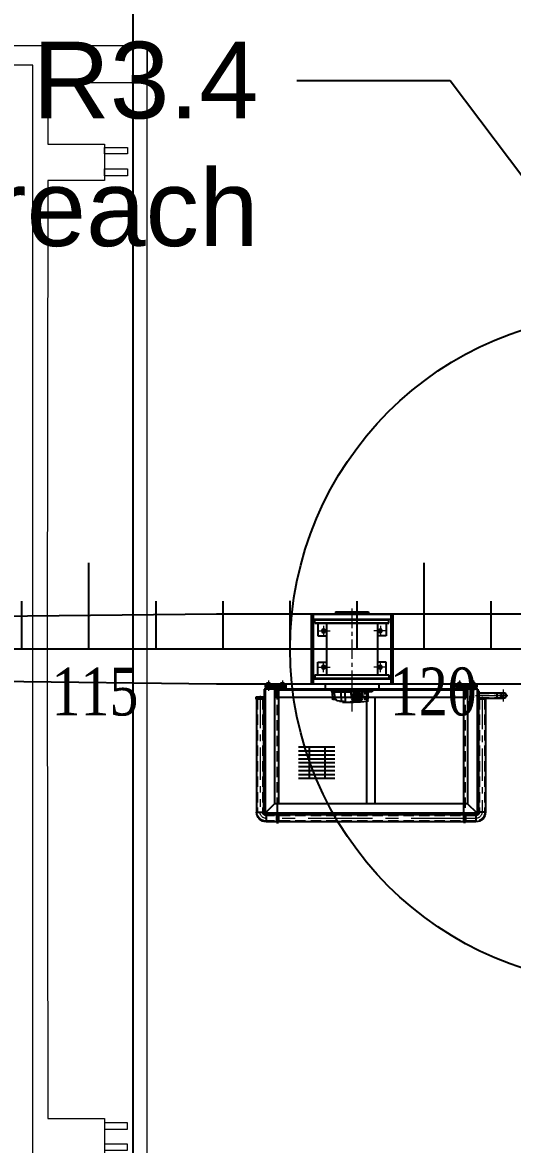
# Model space of a CAD drawing. Header units: millimetres. Extents: x -4 to 3776, y -4 to 4079.
# Drawn here: x 429.4 to 455, y 192.5 to 251.1 of the extents above; entities that cross this region are included whole.
import ezdxf
from ezdxf import colors
from ezdxf.entities.mleader import LeaderData, LeaderLine
from ezdxf.math import Vec2, Vec3

# ---------------------------------------------------------------- set-up
doc = ezdxf.new("R2010")
doc.units = ezdxf.units.MM
for name, pattern in [('ACAD_ISO04W100', [30, 24, -3, 0, -3]), ('CENTER', [2, 1.25, -0.25, 0.25, -0.25]), ('DASHED', [0.75, 0.5, -0.25])]:
    doc.linetypes.add(name, pattern=pattern)
for name, color, linetype in [('1轮廓实线层', 7, 'Continuous'), ('2细线层', 4, 'Continuous'), ('4虚线层', 6, 'DASHED'), ('5剖面线层', 2, 'Continuous'), ('BK_kedu', 255, 'Continuous'), ('EDGE', 7, 'Continuous'), ('PDF_0', 7, 'Continuous'), ('ROTATEDREFERENCEFRAME', 7, 'Continuous')]:
    doc.layers.add(name, color=color, linetype=linetype)
doc.layers.add('3中心线层', color=2, linetype='CENTER', lineweight=13)
doc.layers.add('刻度', color=3, linetype='ACAD_ISO04W100', lineweight=13)
doc.layers.add('Sheet$GRID', color=254, linetype='Continuous', true_color=0xbebebe)
doc.styles.add('ROMANC', font='ROMANC.shx', dxfattribs={"width": 0.8, "bigfont": 'HZDX.shx'})
doc.styles.get("Standard").update_dxf_attribs({"font": 'arial.ttf'})

# ---------------------------------------------------------------- blocks, each defined once
blk = doc.blocks.new('*U152')
at = {"layer": '1轮廓实线层'}
for p, q in [((-50, 0), (-50, 3.3)), ((-50, 0), (0, 0)), ((-10.5, 5), (-48.3, 5)), ((-5, 48.3), (-5, 10.5)), ((0, 50), (-3.3, 50)), ((0, 0), (0, 50))]:
    blk.add_line(p, q, dxfattribs=at)
for centre, radius, start, end in [((-48.3, 3.3), 1.67, 90, 180), ((-10.5, 10.5), 5.5, 270, 360), ((-3.3, 48.3), 1.67, 90, 180)]:
    blk.add_arc(centre, radius, start, end, dxfattribs=at)
blk = doc.blocks.new('dfs')
at = {"layer": '5剖面线层'}
h = blk.add_hatch(dxfattribs=at)
h.set_pattern_fill('GRATE', color=3, scale=0.095639, style=0)
h.set_pattern_definition([(0, (-1343.148415, -153.285846), (0, -0.07591353), []), (270, (-1343.1484, -153.28585), (-0.303654, -2e-17), [])])
h.paths.add_polyline_path([(-1335.506, -158.9), (-1336.209, -158.9), (-1336.209, -158.264), (-1335.506, -158.264)])
h = blk.add_hatch(dxfattribs=at)
h.set_pattern_fill('ANSI31', color=3, scale=0.000318797, style=0)
h.set_pattern_definition([(315, (-1343.1484147, -152.8395009), (-0.00071571966, -0.00071571966), [])])
h.paths.add_polyline_path([(-1338.967, -159.559), (-1338.967, -159.578, -0.414214), (-1338.986, -159.559)])
h = blk.add_hatch(dxfattribs=at)
h.set_pattern_fill('ANSI31', color=3, scale=0.000318797, style=0)
h.set_pattern_definition([(225, (-1330.6786987, -152.8395009), (0.00071571966, -0.00071571966), [])])
h.paths.add_polyline_path([(-1334.861, -159.559), (-1334.861, -159.578, 0.414214), (-1334.841, -159.559)])
at = {"color": 3}
for p, q in [((-1341.678, -155.699), (-1333.919, -155.699)), ((-1337.336, -155.7), (-1337.336, -157.052)), ((-1337.298, -155.7), (-1337.298, -157.052)), ((-1335.789, -155.7), (-1335.789, -157.052)), ((-1335.752, -155.7), (-1335.752, -157.052)), ((-1341.678, -157.054), (-1333.919, -157.054)), ((-1339.002, -157.223), (-1339.48, -157.223)), ((-1339.359, -157.331), (-1339.359, -157.223)), ((-1338.986, -157.156), (-1338.986, -159.559)), ((-1338.986, -157.156), (-1334.841, -157.156)), ((-1338.967, -157.156), (-1338.967, -159.578)), ((-1338.963, -157.085), (-1338.565, -157.085)), ((-1338.963, -157.124), (-1338.565, -157.124)), ((-1338.82, -157.124), (-1338.82, -157.156)), ((-1338.785, -157.156), (-1338.785, -159.378)), ((-1338.763, -157.156), (-1338.763, -157.315)), ((-1338.763, -157.172), (-1335.065, -157.172)), ((-1338.622, -157.172), (-1338.622, -157.156)), ((-1338.565, -157.054), (-1338.565, -157.156)), ((-1336.938, -157.148), (-1336.938, -157.205)), ((-1336.938, -157.205), (-1336.544, -157.205)), ((-1336.852, -157.376), (-1336.857, -157.217)), ((-1336.754, -157.3), (-1336.757, -157.217)), ((-1336.725, -157.299), (-1336.728, -157.217)), ((-1336.63, -157.219), (-1336.653, -157.219)), ((-1336.63, -157.219), (-1336.607, -157.219)), ((-1336.149, -157.205), (-1336.544, -157.205)), ((-1336.534, -157.299), (-1336.531, -157.217)), ((-1336.419, -157.406), (-1336.413, -157.217)), ((-1336.343, -157.375), (-1336.337, -157.217)), ((-1336.209, -157.299), (-1336.206, -157.217)), ((-1336.162, -157.217), (-1336.166, -157.342)), ((-1336.149, -157.148), (-1336.149, -157.205)), ((-1335.262, -157.054), (-1335.262, -157.156)), ((-1334.864, -157.085), (-1335.262, -157.085)), ((-1334.864, -157.124), (-1335.262, -157.124)), ((-1335.205, -157.172), (-1335.205, -157.156)), ((-1335.065, -157.156), (-1335.065, -157.315)), ((-1335.042, -157.156), (-1335.042, -159.378)), ((-1335.007, -157.124), (-1335.007, -157.156)), ((-1339.019, -157.331), (-1339.48, -157.331)), ((-1339.132, -157.347), (-1339.132, -159.537)), ((-1338.998, -157.347), (-1338.998, -159.537)), ((-1338.763, -157.315), (-1335.065, -157.315)), ((-1338.708, -157.315), (-1338.708, -159.378)), ((-1336.993, -159.378), (-1336.993, -157.315)), ((-1336.706, -157.399), (-1336.841, -157.388)), ((-1336.834, -159.378), (-1336.834, -157.315)), ((-1336.713, -157.287), (-1336.684, -157.237)), ((-1336.713, -157.305), (-1336.684, -157.354)), ((-1336.696, -157.296), (-1336.663, -157.239)), ((-1336.696, -157.296), (-1336.663, -157.353)), ((-1336.688, -157.406), (-1336.572, -157.406)), ((-1336.668, -157.296), (-1336.649, -157.262)), ((-1336.668, -157.296), (-1336.649, -157.329)), ((-1336.63, -157.239), (-1336.663, -157.239)), ((-1336.63, -157.353), (-1336.663, -157.353)), ((-1336.63, -157.372), (-1336.653, -157.372)), ((-1336.63, -157.262), (-1336.649, -157.262)), ((-1336.63, -157.329), (-1336.649, -157.329)), ((-1336.63, -157.239), (-1336.597, -157.239)), ((-1336.63, -157.262), (-1336.611, -157.262)), ((-1336.63, -157.329), (-1336.611, -157.329)), ((-1336.63, -157.353), (-1336.597, -157.353)), ((-1336.63, -157.372), (-1336.607, -157.372)), ((-1336.591, -157.296), (-1336.611, -157.329)), ((-1336.591, -157.296), (-1336.611, -157.262)), ((-1336.564, -157.296), (-1336.597, -157.239)), ((-1336.564, -157.296), (-1336.597, -157.353)), ((-1336.547, -157.287), (-1336.575, -157.237)), ((-1336.547, -157.305), (-1336.575, -157.354)), ((-1336.516, -157.406), (-1336.572, -157.406)), ((-1336.362, -157.406), (-1336.516, -157.406)), ((-1336.3, -157.387), (-1336.373, -157.387)), ((-1336.362, -157.406), (-1336.362, -157.399)), ((-1336.224, -157.353), (-1336.178, -157.353)), ((-1335.119, -157.315), (-1335.119, -159.378)), ((-1334.841, -157.309), (-1334.682, -157.309)), ((-1334.841, -157.347), (-1334.682, -157.347)), ((-1334.829, -157.347), (-1334.829, -159.537)), ((-1334.695, -157.347), (-1334.695, -159.537)), ((-1338.967, -159.559), (-1338.785, -159.378)), ((-1338.785, -159.378), (-1335.042, -159.378)), ((-1334.861, -159.559), (-1335.042, -159.378)), ((-1339.132, -159.537), (-1338.998, -159.537)), ((-1338.986, -159.559), (-1334.841, -159.559)), ((-1338.967, -159.578), (-1334.861, -159.578)), ((-1338.944, -159.591), (-1334.883, -159.591)), ((-1338.944, -159.591), (-1338.944, -159.725)), ((-1338.747, -159.578), (-1338.747, -159.591)), ((-1338.708, -159.578), (-1338.708, -159.591)), ((-1335.119, -159.578), (-1335.119, -159.591)), ((-1335.08, -159.578), (-1335.08, -159.591)), ((-1334.883, -159.591), (-1334.883, -159.725)), ((-1334.695, -159.537), (-1334.829, -159.537)), ((-1338.944, -159.725), (-1334.883, -159.725)), ((-1338.747, -159.725), (-1338.747, -159.738)), ((-1338.747, -159.738), (-1338.708, -159.738)), ((-1338.708, -159.725), (-1338.708, -159.738)), ((-1335.119, -159.725), (-1335.119, -159.738)), ((-1335.08, -159.738), (-1335.119, -159.738)), ((-1335.08, -159.725), (-1335.08, -159.738))]:
    blk.add_line(p, q, dxfattribs=at)
at = {"color": 3, "lineweight": 25}
for p, q in [((-1335.752, -155.7), (-1337.336, -155.7)), ((-1336.225, -155.656), (-1336.863, -155.656)), ((-1336.863, -155.656), (-1336.863, -155.7)), ((-1336.225, -155.656), (-1336.225, -155.7)), ((-1335.789, -155.796), (-1337.298, -155.796)), ((-1335.826, -155.812), (-1337.261, -155.812)), ((-1337.261, -155.876), (-1337.261, -155.812)), ((-1335.826, -155.876), (-1337.261, -155.876)), ((-1337.261, -155.876), (-1335.826, -155.876)), ((-1337.205, -155.876), (-1337.205, -156.121)), ((-1337.038, -155.876), (-1337.038, -156.877)), ((-1336.05, -155.876), (-1336.05, -156.877)), ((-1335.882, -155.796), (-1335.882, -155.812)), ((-1335.882, -155.876), (-1335.882, -156.121)), ((-1335.826, -155.876), (-1335.826, -155.812)), ((-1337.205, -156.121), (-1337.038, -156.121)), ((-1335.882, -156.121), (-1336.05, -156.121)), ((-1337.205, -156.877), (-1337.205, -156.631)), ((-1337.205, -156.631), (-1337.038, -156.631)), ((-1335.882, -156.631), (-1336.05, -156.631)), ((-1335.882, -156.877), (-1335.882, -156.631)), ((-1335.789, -156.956), (-1337.298, -156.956)), ((-1337.261, -156.877), (-1337.261, -156.94)), ((-1335.826, -156.877), (-1337.261, -156.877)), ((-1335.826, -156.94), (-1337.261, -156.94)), ((-1335.882, -156.956), (-1335.882, -156.94)), ((-1335.826, -156.877), (-1335.826, -156.94)), ((-1335.752, -157.052), (-1337.336, -157.052)), ((-1337.065, -157.052), (-1337.065, -157.148)), ((-1336.022, -157.148), (-1337.065, -157.148)), ((-1336.022, -157.052), (-1336.022, -157.148))]:
    blk.add_line(p, q, dxfattribs=at)
at = {"color": 3, "ltscale": 0.5}
for p, q in [((-1333.919, -155.699), (-1305.261, -156.019)), ((-1333.919, -157.054), (-1305.261, -156.733))]:
    blk.add_line(p, q, dxfattribs=at)
at = {"color": 3, "linetype": 'Continuous'}
for p, q in [((-1338.963, -157.054), (-1338.963, -157.124)), ((-1334.864, -157.054), (-1334.864, -157.124)), ((-1334.861, -157.156), (-1334.861, -159.578)), ((-1334.841, -157.156), (-1334.841, -159.559)), ((-1334.682, -157.309), (-1334.682, -157.347))]:
    blk.add_line(p, q, dxfattribs=at)
at = {"color": 3, "lineweight": 25}
for centre in [(-1337.094, -156.025), (-1335.994, -156.025), (-1337.094, -156.727), (-1335.994, -156.727)]:
    blk.add_circle(centre, 0.0351, dxfattribs=at)
at = {"color": 3}
for centre, radius, start, end in [((-1339.48, -157.277), 0.0542, 90, 270), ((-1336.869, -157.217), 0.012, 1.9956, 89.9926), ((-1336.769, -157.217), 0.012, 1.9956, 89.9926), ((-1336.74, -157.217), 0.012, 1.9956, 89.9926), ((-1336.63, -157.296), 0.08, 106.9342, 133.0576), ((-1336.63, -157.296), 0.08, 46.9335, 73.0569), ((-1336.519, -157.217), 0.012, 89.9985, 177.9955), ((-1336.401, -157.217), 0.012, 89.9985, 177.9955), ((-1336.325, -157.217), 0.012, 89.9985, 177.9955), ((-1336.194, -157.217), 0.012, 89.9985, 177.9955), ((-1336.15, -157.217), 0.012, 89.9927, 177.9956), ((-1336.84, -157.376), 0.012, 182.0001, 265.1307), ((-1336.63, -157.296), 0.124, 181.9958, 242.1999), ((-1336.63, -157.296), 0.0956, 181.9956, 269.9955), ((-1336.63, -157.296), 0.0837, 173.8964, 180.0011), ((-1336.63, -157.296), 0.0837, 179.9901, 186.0948), ((-1336.734, -157.502), 0.107, 64.5704, 75.12), ((-1336.63, -157.296), 0.08, 226.9335, 253.0569), ((-1336.63, -157.296), 0.0956, 269.9956, 357.9955), ((-1336.63, -157.296), 0.08, 286.9342, 313.0576), ((-1336.63, -157.296), 0.124, 297.7903, 309.161), ((-1336.544, -157.402), 0.012, 50.8302, 129.1609), ((-1336.63, -157.296), 0.0837, 359.9901, 6.0948), ((-1336.63, -157.296), 0.0837, 353.8964, 0.0011), ((-1336.458, -157.296), 0.124, 230.8301, 242.2009), ((-1336.458, -157.296), 0.124, 297.7901, 313.043), ((-1336.35, -157.399), 0.012, 89.9955, 179.9956), ((-1336.354, -157.375), 0.012, 269.9927, 357.9956), ((-1336.3, -157.296), 0.0909, 269.9957, 357.9954), ((-1336.224, -157.365), 0.012, 89.9997, 137.5898), ((-1336.178, -157.341), 0.012, 269.9927, 357.9956), ((-1338.944, -159.537), 0.188, 180, 270), ((-1338.944, -159.537), 0.0542, 180, 270), ((-1338.967, -159.559), 0.0191, 180, 270), ((-1334.883, -159.537), 0.0542, 270, 0), ((-1334.883, -159.537), 0.188, 270, 0), ((-1334.861, -159.559), 0.0191, 270, 0)]:
    blk.add_arc(centre, radius, start, end, dxfattribs=at)
at = {"layer": '1轮廓实线层', "color": 3}
for p, q in [((-1338.941, -157.124), (-1338.858, -157.124)), ((-1338.941, -157.124), (-1338.941, -157.151)), ((-1338.9, -157.156), (-1338.931, -157.156)), ((-1338.921, -157.124), (-1338.921, -157.151)), ((-1338.868, -157.156), (-1338.9, -157.156)), ((-1338.879, -157.124), (-1338.879, -157.151)), ((-1338.858, -157.124), (-1338.858, -157.151)), ((-1338.67, -157.124), (-1338.67, -157.151)), ((-1338.67, -157.124), (-1338.587, -157.124)), ((-1338.629, -157.156), (-1338.66, -157.156)), ((-1338.65, -157.124), (-1338.65, -157.151)), ((-1338.597, -157.156), (-1338.629, -157.156)), ((-1338.608, -157.124), (-1338.608, -157.151)), ((-1338.587, -157.124), (-1338.587, -157.151)), ((-1335.157, -157.124), (-1335.24, -157.124)), ((-1335.24, -157.124), (-1335.24, -157.151)), ((-1335.23, -157.156), (-1335.198, -157.156)), ((-1335.219, -157.124), (-1335.219, -157.151)), ((-1335.198, -157.156), (-1335.167, -157.156)), ((-1335.178, -157.124), (-1335.178, -157.151)), ((-1335.157, -157.124), (-1335.157, -157.151)), ((-1334.969, -157.124), (-1334.969, -157.151)), ((-1334.886, -157.124), (-1334.969, -157.124)), ((-1334.959, -157.156), (-1334.927, -157.156)), ((-1334.948, -157.124), (-1334.948, -157.151)), ((-1334.927, -157.156), (-1334.896, -157.156)), ((-1334.907, -157.124), (-1334.907, -157.151)), ((-1334.886, -157.124), (-1334.886, -157.151))]:
    blk.add_line(p, q, dxfattribs=at)
for centre, radius, start, end in [((-1338.931, -157.142), 0.0138, 220.7333, 319.2667), ((-1338.9, -157.108), 0.0479, 244.1739, 295.8261), ((-1338.868, -157.142), 0.0138, 220.7333, 319.2667), ((-1338.66, -157.142), 0.0138, 220.7333, 319.2667), ((-1338.629, -157.108), 0.0479, 244.1739, 295.8261), ((-1338.597, -157.142), 0.0138, 220.7333, 319.2667), ((-1335.23, -157.142), 0.0138, 220.7333, 319.2667), ((-1335.198, -157.108), 0.0479, 244.1739, 295.8261), ((-1335.167, -157.142), 0.0138, 220.7333, 319.2667), ((-1334.959, -157.142), 0.0138, 220.7333, 319.2667), ((-1334.927, -157.108), 0.0479, 244.1739, 295.8261), ((-1334.896, -157.142), 0.0138, 220.7333, 319.2667)]:
    blk.add_arc(centre, radius, start, end, dxfattribs=at)
at = {"layer": '2细线层', "color": 3}
for radius, start, end in [(0.0765, 359.9956, 179.9956), (0.0765, 179.9956, 359.9956), (0.0574, 359.9956, 179.9956), (0.0574, 179.9956, 359.9956), (0.0335, 359.9956, 179.9956), (0.0335, 179.9956, 359.9956)]:
    blk.add_arc((-1336.63, -157.296), radius, start, end, dxfattribs=at)
at = {"layer": '3中心线层', "color": 4, "ltscale": 0.3}
for p, q in [((-1336.544, -155.593), (-1336.544, -157.584)), ((-1335.868, -156.025), (-1336.12, -156.025)), ((-1335.994, -155.928), (-1335.994, -156.123)), ((-1337.43, -156.376), (-1335.616, -156.376))]:
    blk.add_line(p, q, dxfattribs=at)
at = {"layer": '3中心线层', "color": 4, "ltscale": 30}
for p, q in [((-1337.22, -156.025), (-1336.968, -156.025)), ((-1337.094, -155.928), (-1337.094, -156.123)), ((-1337.22, -156.727), (-1336.968, -156.727)), ((-1337.094, -156.825), (-1337.094, -156.629)), ((-1335.868, -156.727), (-1336.12, -156.727)), ((-1335.994, -156.825), (-1335.994, -156.629))]:
    blk.add_line(p, q, dxfattribs=at)
at = {"layer": '3中心线层', "color": 4, "ltscale": 0.5}
for p, q in [((-1343.937, -156.376), (-1339.25, -156.376)), ((-1338.941, -157.277), (-1339.575, -157.277)), ((-1339.065, -157.303), (-1339.065, -159.537)), ((-1334.762, -157.284), (-1334.762, -159.435))]:
    blk.add_line(p, q, dxfattribs=at)
at = {"layer": '3中心线层', "color": 4}
for p, q in [((-1343.713, -156.376), (-1303.814, -156.376)), ((-1336.63, -157.209), (-1336.63, -157.405)), ((-1336.88, -157.296), (-1336.522, -157.296)), ((-1338.944, -159.658), (-1334.985, -159.658))]:
    blk.add_line(p, q, dxfattribs=at)
at = {"layer": '3中心线层', "color": 4, "ltscale": 0.2}
for p, q in [((-1338.9, -156.983), (-1338.9, -157.185)), ((-1338.629, -156.983), (-1338.629, -157.185)), ((-1335.198, -156.983), (-1335.198, -157.185)), ((-1334.927, -156.983), (-1334.927, -157.185)), ((-1339.48, -157.391), (-1339.48, -157.163))]:
    blk.add_line(p, q, dxfattribs=at)
at = {"layer": '3中心线层', "color": 4}
for centre, start, end in [((-1338.944, -159.537), 180, 270), ((-1334.883, -159.537), 270, 0)]:
    blk.add_arc(centre, 0.121, start, end, dxfattribs=at)
at = {"layer": '4虚线层', "color": 3, "ltscale": 0.3}
for p, q in [((-1338.928, -157.124), (-1338.928, -157.085)), ((-1338.925, -157.124), (-1338.925, -157.022)), ((-1338.925, -157.105), (-1338.874, -157.105)), ((-1338.92, -157.105), (-1338.92, -157.022)), ((-1338.879, -157.105), (-1338.879, -157.022)), ((-1338.874, -157.124), (-1338.874, -157.022)), ((-1338.871, -157.124), (-1338.871, -157.085)), ((-1338.657, -157.124), (-1338.657, -157.085)), ((-1338.654, -157.124), (-1338.654, -157.022)), ((-1338.654, -157.028), (-1338.603, -157.028)), ((-1338.654, -157.105), (-1338.603, -157.105)), ((-1338.649, -157.105), (-1338.649, -157.022)), ((-1338.608, -157.105), (-1338.608, -157.022)), ((-1338.603, -157.124), (-1338.603, -157.022)), ((-1338.6, -157.124), (-1338.6, -157.085)), ((-1335.227, -157.124), (-1335.227, -157.085)), ((-1335.224, -157.124), (-1335.224, -157.022)), ((-1335.173, -157.028), (-1335.224, -157.028)), ((-1335.173, -157.105), (-1335.224, -157.105)), ((-1335.219, -157.105), (-1335.219, -157.022)), ((-1335.178, -157.105), (-1335.178, -157.022)), ((-1335.173, -157.124), (-1335.173, -157.022)), ((-1335.17, -157.124), (-1335.17, -157.085)), ((-1334.956, -157.124), (-1334.956, -157.085)), ((-1334.953, -157.124), (-1334.953, -157.022)), ((-1334.902, -157.105), (-1334.953, -157.105)), ((-1334.948, -157.105), (-1334.948, -157.022)), ((-1334.907, -157.105), (-1334.907, -157.022)), ((-1334.902, -157.124), (-1334.902, -157.022)), ((-1334.899, -157.124), (-1334.899, -157.085))]:
    blk.add_line(p, q, dxfattribs=at)
at = {"layer": '4虚线层', "color": 3, "ltscale": 0.2}
for p, q in [((-1338.925, -157.028), (-1338.874, -157.028)), ((-1334.902, -157.028), (-1334.953, -157.028))]:
    blk.add_line(p, q, dxfattribs=at)
at = {"layer": '4虚线层', "color": 3, "ltscale": 0.4}
for p, q in [((-1338.734, -157.156), (-1338.734, -159.559)), ((-1338.708, -157.156), (-1338.708, -157.315)), ((-1335.119, -157.156), (-1335.119, -157.315)), ((-1335.093, -157.156), (-1335.093, -159.559)), ((-1339.002, -157.234), (-1339.48, -157.234)), ((-1339.003, -157.32), (-1339.48, -157.32)), ((-1339.12, -157.347), (-1339.12, -159.537)), ((-1339.01, -157.347), (-1339.01, -159.537)), ((-1334.817, -157.347), (-1334.817, -159.537)), ((-1334.707, -157.347), (-1334.707, -159.537)), ((-1338.708, -159.378), (-1338.708, -159.559)), ((-1335.096, -159.378), (-1335.096, -159.559)), ((-1338.944, -159.603), (-1334.883, -159.603)), ((-1338.747, -159.591), (-1338.747, -159.725)), ((-1338.708, -159.591), (-1338.708, -159.725)), ((-1335.119, -159.591), (-1335.119, -159.725)), ((-1335.08, -159.591), (-1335.08, -159.725)), ((-1338.944, -159.713), (-1334.883, -159.713))]:
    blk.add_line(p, q, dxfattribs=at)
at = {"layer": '4虚线层', "color": 3, "linetype": 'DASHED', "ltscale": 0.1}
for p, q in [((-1336.855, -157.215), (-1336.85, -157.215)), ((-1336.85, -157.296), (-1336.85, -157.214)), ((-1336.852, -157.377), (-1336.85, -157.377)), ((-1336.85, -157.238), (-1336.838, -157.242)), ((-1336.85, -157.296), (-1336.85, -157.377)), ((-1336.85, -157.353), (-1336.838, -157.35)), ((-1336.838, -157.242), (-1336.833, -157.247)), ((-1336.838, -157.242), (-1336.838, -157.296)), ((-1336.838, -157.35), (-1336.838, -157.296)), ((-1336.838, -157.35), (-1336.833, -157.345)), ((-1336.837, -157.243), (-1336.782, -157.243)), ((-1336.837, -157.349), (-1336.78, -157.349)), ((-1336.833, -157.247), (-1336.782, -157.247)), ((-1336.833, -157.247), (-1336.833, -157.296)), ((-1336.833, -157.345), (-1336.833, -157.296)), ((-1336.833, -157.345), (-1336.78, -157.345))]:
    blk.add_line(p, q, dxfattribs=at)
at = {"layer": '4虚线层', "color": 3, "ltscale": 0.2}
for radius, start, end in [(0.0542, 270, 90), (0.043, 90, 270), (0.043, 270, 90)]:
    blk.add_arc((-1339.48, -157.277), radius, start, end, dxfattribs=at)
at = {"layer": '4虚线层', "color": 3, "ltscale": 0.4}
for centre, radius, start, end in [((-1338.944, -159.537), 0.176, 180, 270), ((-1338.944, -159.537), 0.0662, 180, 270), ((-1334.883, -159.537), 0.0662, 270, 0), ((-1334.883, -159.537), 0.176, 270, 0)]:
    blk.add_arc(centre, radius, start, end, dxfattribs=at)
at = {"color": 3, "xscale": 0.003187969924405142, "yscale": 0.003187969924405142, "zscale": 0.003187969924405142}
blk.add_blockref('*U152', (-1338.986, -157.347), dxfattribs=at)
blk = doc.blocks.new('1teu')
at = {"layer": 'PDF_0', "lineweight": 0}
for points in [[(4618.027, 3473.056), (4618.027, 3410.079), (4681.004, 3410.079), (4681.004, 3473.056)], [(4623.484, 3472.039), (4623.484, 3411.05), (4675.039, 3411.05), (4675.039, 3472.039)], [(4679.987, 3467.739), (4679.987, 3467.415), (4678.785, 3467.415), (4678.785, 3467.739)], [(4679.987, 3466.629), (4679.987, 3466.259), (4678.785, 3466.259), (4678.785, 3466.629)], [(4679.987, 3416.506), (4679.987, 3416.83), (4678.785, 3416.83), (4678.785, 3416.506)], [(4679.987, 3415.397), (4679.987, 3415.72), (4678.785, 3415.72), (4678.785, 3415.397)]]:
    blk.add_lwpolyline(points, close=True, dxfattribs=at)
for points in [[(4681.004, 3473.056), (4681.004, 3471.114)], [(4681.05, 3471.114), (4675.825, 3471.114), (4675.825, 3467.924), (4678.785, 3467.924), (4678.785, 3466.028), (4675.825, 3466.028), (4675.779, 3441.568), (4675.825, 3417.061), (4678.785, 3417.061), (4678.785, 3415.212), (4675.825, 3415.212), (4675.825, 3412.021), (4681.05, 3412.021)]]:
    blk.add_lwpolyline(points, dxfattribs=at)
blk = doc.blocks.new('BK_0.7')
at = {"color": 4, "lineweight": 25}
for p, q in [((0, 0), (0, 4.414)), ((17.5, 0), (17.5, 4.5)), ((3.5, 0), (3.5, 2.5)), ((7, 0), (7, 2.5)), ((10.5, 0), (10.5, 2.511)), ((14, 0), (14, 2.5)), ((0, 0), (3.5, 0)), ((3.5, 0), (7, 0)), ((7, 0), (10.5, 0)), ((10.5, 0), (14, 0)), ((14, 0), (17.5, 0))]:
    blk.add_line(p, q, dxfattribs=at)
blk = doc.blocks.new('*U374')
at = {"layer": '刻度', "color": 4, "lineweight": 25}
blk.add_blockref('BK_0.7', (-8.75, -2.25), dxfattribs=at)
blk = doc.blocks.new('*U375')
at = {"layer": '刻度', "color": 0, "linetype": 'ByBlock', "lineweight": -2, "transparency": 16777216}
for p in [(315, 0), (332.5, 0), (350, 0)]:
    blk.add_blockref('*U374', p, dxfattribs=at)

msp = doc.modelspace()

# ---------------------------------------------------------------- linework, layer by layer
at = {"color": 217, "lineweight": 25, "true_color": 0x93278f}
msp.add_circle((460.872, 218.374), 17.5, dxfattribs=at)
at = {"layer": 'EDGE', "color": 29}
msp.add_lwpolyline([(428.943, 218.374), (490.03, 218.374), (518.175, 218.374), (541.31, 218.374), (564.444, 218.374), (580.872, 218.374), (600.426, 218.374), (607.118, 218.374), (613.374, 218.374), (619.629, 218.374), (625.885, 218.374), (632.141, 218.374), (638.396, 218.374), (644.652, 218.374), (650.907, 218.374), (657.163, 218.374), (663.418, 218.374), (669.64, 218.374)], dxfattribs=at)
msp.add_lwpolyline([(428.943, 218.374), (490.03, 218.374), (518.175, 218.374), (541.31, 218.374), (564.444, 218.374), (580.872, 218.374), (600.426, 218.374), (607.118, 218.374), (613.374, 218.374), (619.629, 218.374), (625.885, 218.374), (632.141, 218.374), (638.396, 218.374), (644.652, 218.374), (650.907, 218.374), (657.163, 218.374), (663.418, 218.374), (669.64, 218.374)], dxfattribs=at)
at = {"layer": 'ROTATEDREFERENCEFRAME', "color": 255}
for p in [(8.466, 218.374), (55.282, 218.374)]:
    msp.add_line(p, (725.282, 218.374), dxfattribs=at)
at = {"layer": 'Sheet$GRID'}
msp.add_lwpolyline([(435.182, 0.013), (435.182, 608.276)], dxfattribs=at)

# ---------------------------------------------------------------- block references
at = {"color": 4, "lineweight": 25}
msp.add_blockref('1teu', (-4245.099, -3223.193), dxfattribs=at)
at = {"color": 6, "xscale": -2.693734539520489, "yscale": 2.693734539520489, "zscale": 2.693734539520489}
msp.add_blockref('dfs', (-3153.693, 639.605), dxfattribs=at)
at = {"layer": '刻度', "color": 4, "lineweight": 25}
msp.add_blockref('*U375', (109.122, 220.624), dxfattribs=at)

# ---------------------------------------------------------------- texts
at = {"layer": '刻度', "color": 4, "lineweight": 25, "char_height": 2.5, "attachment_point": 1, "style": 'ROMANC'}
for s, width, insert in [('{\\fTimes New Roman|b0|i0|c0|p18;115}', 3.91495, (430.921, 217.403)), ('{\\fTimes New Roman|b0|i0|c0|p18;120}', 3.80737, (448.579, 217.403))]:
    msp.add_mtext_dynamic_manual_height_columns(s, width=width, gutter_width=15, heights=[2.449], dxfattribs=dict(at, insert=insert))

# ---------------------------------------------------------------- leaders
at = {"color": 4, "lineweight": 25}
ml = msp.add_multileader_mtext('Standard', dxfattribs=at)
ml.set_content('R3.4\\PMin.outreach', color=4)
ml.set_leader_properties()
ml.build(insert=Vec2(0, 0))
ctx = ml.context
ctx.base_point, ctx.plane_origin = Vec3(408.219, 248.041), Vec3(460.872, 235.874)
ctx.text_align_type = 2
notes = []
notes.append((ctx, [(0, (1, 1, 0), (451.727, 248.041), (-1, 0), 8, [(0, [(460.872, 235.874)], 0, [])])]))
ctx.mtext.insert, ctx.mtext.alignment, ctx.mtext.flow_direction = Vec3(441.727, 250.074), 3, 5
at = {"layer": 'BK_kedu'}
ml = msp.add_multileader_mtext('Standard', dxfattribs=at)
ml.set_content('', color=256)
ml.set_leader_properties()
ml.build(insert=Vec2(0, 0))
ml.multileader.update_dxf_attribs({"text_right_attachment_type": 6, "dogleg_length": 0.36, "arrow_head_size": 0.18})
ctx = ml.context
ctx.base_point, ctx.char_height, ctx.arrow_head_size, ctx.landing_gap_size, ctx.plane_origin = Vec3(3775.999, 4079.328), 0.18, 0.18, 0.09, Vec3(3774.639, 4079.328)
ctx.right_attachment = 6
notes.append((ctx, [(0, (0, 0, 0), (0, 0), (1, 0), 1, [])]))
ctx.mtext.insert, ctx.mtext.flow_direction = Vec3(3776.089, 4079.418), 5
for ctx, leaders in notes:
    for number, flags, end, landing, length, lines in leaders:
        leader = LeaderData()
        leader.index, (leader.has_last_leader_line, leader.has_dogleg_vector, leader.attachment_direction) = number, flags
        leader.last_leader_point, leader.dogleg_vector, leader.dogleg_length = Vec3(end), Vec3(landing), length
        for number, points, colour, breaks in lines:
            line = LeaderLine()
            line.index, line.vertices, line.color, line.breaks = number, Vec3.list(points), colors.encode_raw_color(colour), breaks
            leader.lines.append(line)
        ctx.leaders.append(leader)

doc.saveas('drawing.dxf')
